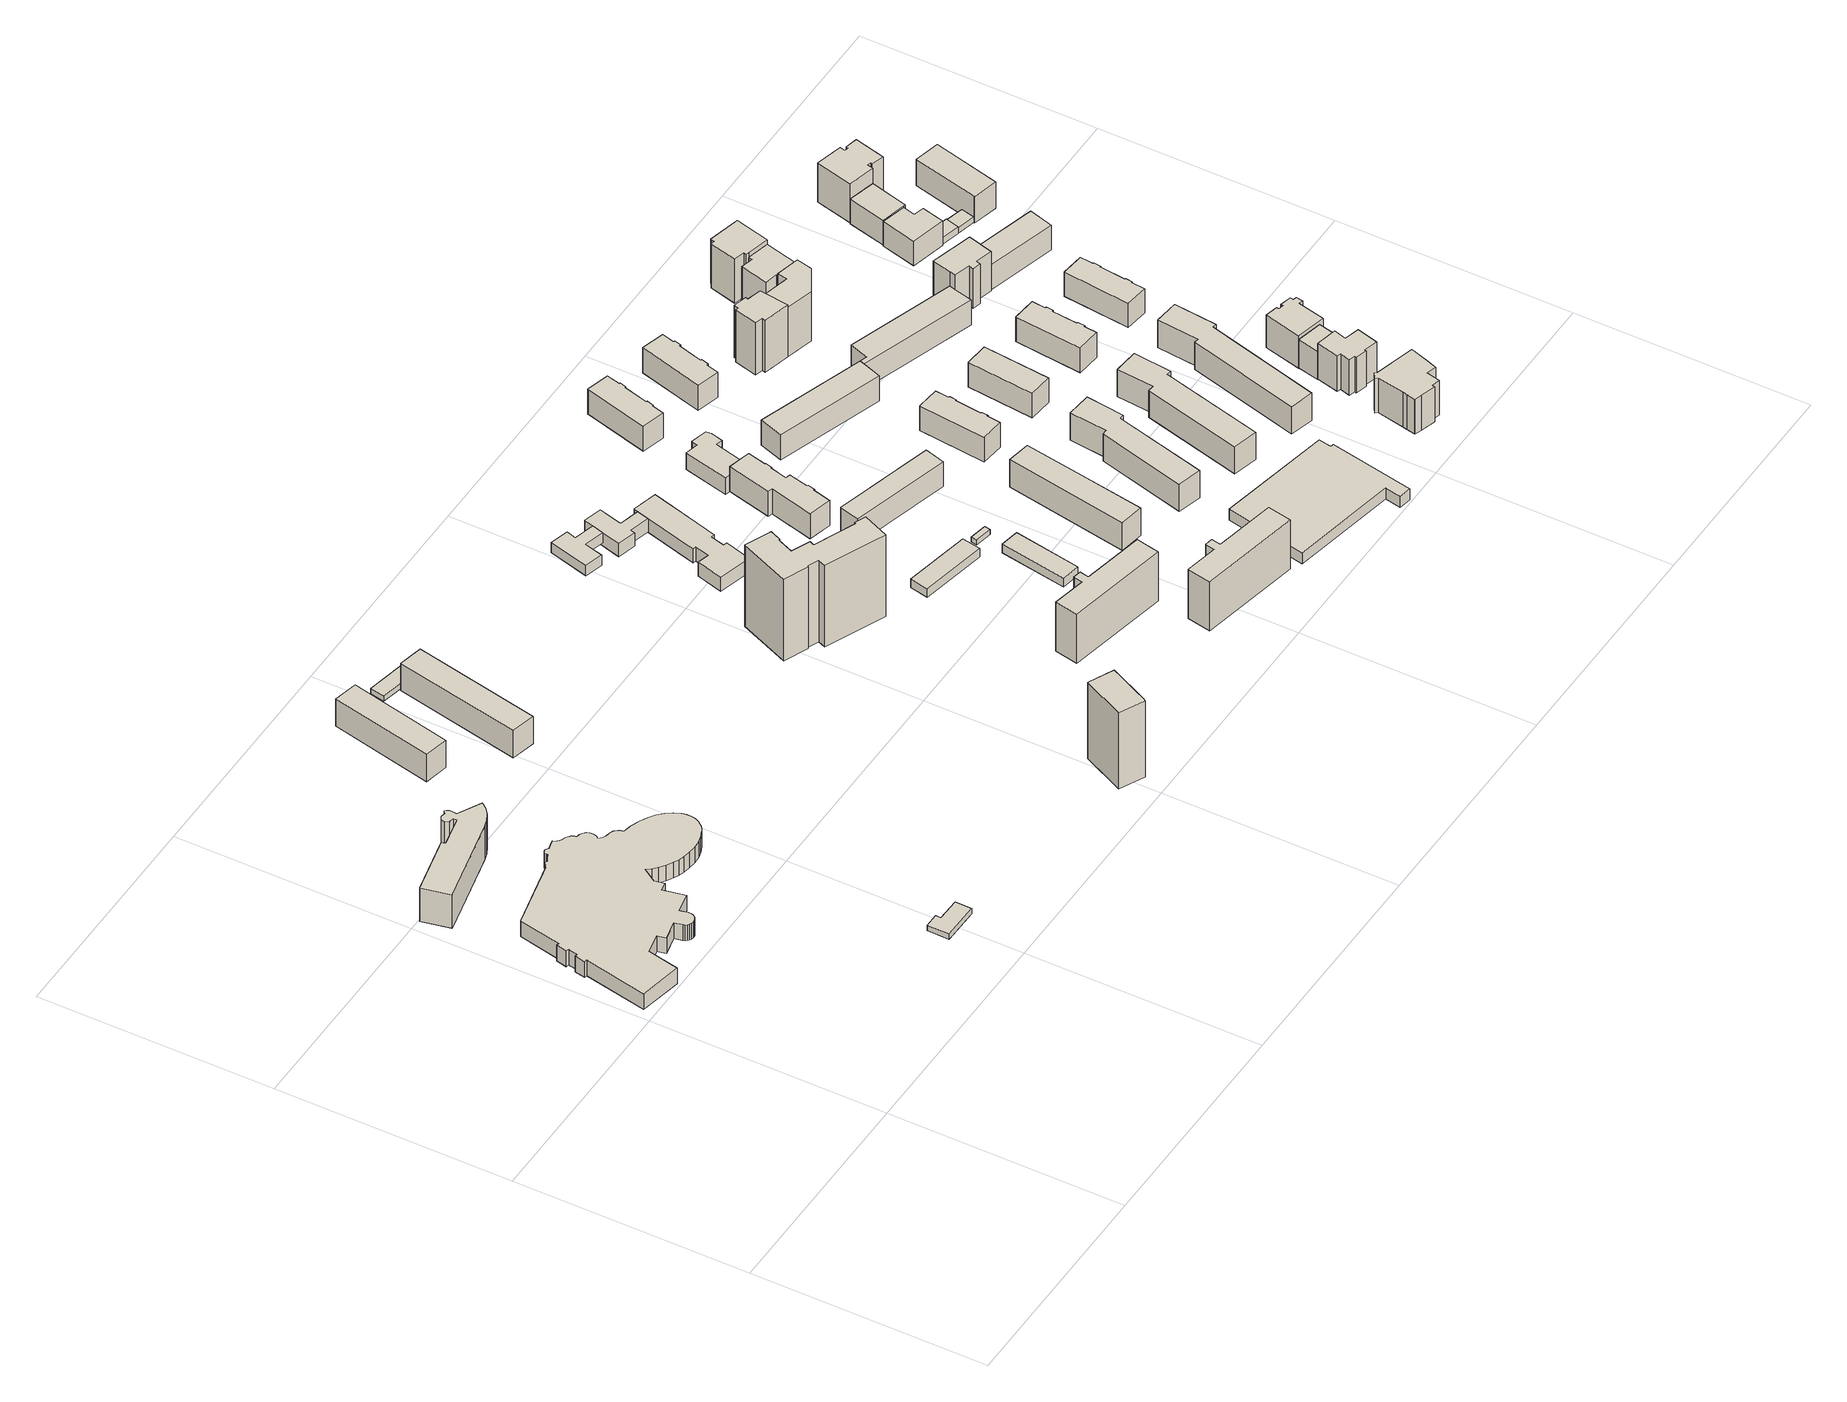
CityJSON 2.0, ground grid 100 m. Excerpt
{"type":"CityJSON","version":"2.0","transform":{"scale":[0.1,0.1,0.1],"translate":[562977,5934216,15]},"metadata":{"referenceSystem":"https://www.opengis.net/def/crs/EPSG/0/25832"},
"CityObjects":{
"building1":{"type":"Building","attributes":{"Gemeindeschluessel":"02200205","Geometrietyp2DReferenz":"3000","BezugspunktDach":"2000","function":"31001_1010","measuredHeight":18.71,"storeysAboveGround":4},"address":[{"country":"Germany","locality":"Hamburg","thoroughfareNumber":"7","thoroughfareName":"Govertsweg","postcode":"22767"}],"geometry":[{"type":"Solid","lod":"1","boundaries":[[[[0,1,2,3,4,5,6,7,8,9,10,11,12,13,14,15,16,17,18,19,20,21]],[[22,23,24,25,26,27,28,29,30,31,32,33,34,35,36,37,38,39,40,41,42,43]],[[20,22,43,21]],[[19,23,22,20]],[[18,24,23,19]],[[17,25,24,18]],[[16,26,25,17]],[[15,27,26,16]],[[14,28,27,15]],[[13,29,28,14]],[[12,30,29,13]],[[11,31,30,12]],[[10,32,31,11]],[[9,33,32,10]],[[8,34,33,9]],[[7,35,34,8]],[[6,36,35,7]],[[5,37,36,6]],[[4,38,37,5]],[[3,39,38,4]],[[2,40,39,3]],[[1,41,40,2]],[[0,42,41,1]],[[21,43,42,0]]]]}]},
"building2":{"type":"Building","attributes":{"Gemeindeschluessel":"02200205","Geometrietyp2DReferenz":"3000","BezugspunktDach":"2000","function":"31001_3220","measuredHeight":11.18,"storeysAboveGround":2},"address":[{"country":"Germany","locality":"Hamburg","thoroughfareNumber":"30","thoroughfareName":"Holstenstraße","postcode":"22767"}],"geometry":[{"type":"Solid","lod":"1","boundaries":[[[[44,45,46,47,48,49,50,51,52,53,54,55,56,57,58,59,60,61,62,63,64,65,66,67,68,69,70,71,72,73,74,75,76,77,78,79,80,81,82,83,84,85,86,87,88,89,90,91,92,93,94,95,96,97,98,99,100,101,102,103,104,105,106,107,108,109,110,111,112,113,114,115,116,117,118,119,120,121,122,123,124,125,126,127,128,129,130,131,132,133,134,135,136,137,138,139,140,141,142]],[[143,144,145,146,147,148,149,150,151,152,153,154,155,156,157,158,159,160,161,162,163,164,165,166,167,168,169,170,171,172,173,174,175,176,177,178,179,180,181,182,183,184,185,186,187,188,189,190,191,192,193,194,195,196,197,198,199,200,201,202,203,204,205,206,207,208,209,210,211,212,213,214,215,216,217,218,219,220,221,222,223,224,225,226,227,228,229,230,231,232,233,234,235,236,237,238,239,240,241]],[[141,143,241,142]],[[140,144,143,141]],[[139,145,144,140]],[[138,146,145,139]],[[137,147,146,138]],[[136,148,147,137]],[[135,149,148,136]],[[134,150,149,135]],[[133,151,150,134]],[[132,152,151,133]],[[131,153,152,132]],[[130,154,153,131]],[[129,155,154,130]],[[128,156,155,129]],[[127,157,156,128]],[[126,158,157,127]],[[125,159,158,126]],[[124,160,159,125]],[[123,161,160,124]],[[122,162,161,123]],[[121,163,162,122]],[[120,164,163,121]],[[119,165,164,120]],[[118,166,165,119]],[[117,167,166,118]],[[116,168,167,117]],[[115,169,168,116]],[[114,170,169,115]],[[113,171,170,114]],[[112,172,171,113]],[[111,173,172,112]],[[110,174,173,111]],[[109,175,174,110]],[[108,176,175,109]],[[107,177,176,108]],[[106,178,177,107]],[[105,179,178,106]],[[104,180,179,105]],[[103,181,180,104]],[[102,182,181,103]],[[101,183,182,102]],[[100,184,183,101]],[[99,185,184,100]],[[98,186,185,99]],[[97,187,186,98]],[[96,188,187,97]],[[95,189,188,96]],[[94,190,189,95]],[[93,191,190,94]],[[92,192,191,93]],[[91,193,192,92]],[[90,194,193,91]],[[89,195,194,90]],[[88,196,195,89]],[[87,197,196,88]],[[86,198,197,87]],[[85,199,198,86]],[[84,200,199,85]],[[83,201,200,84]],[[82,202,201,83]],[[81,203,202,82]],[[80,204,203,81]],[[79,205,204,80]],[[78,206,205,79]],[[77,207,206,78]],[[76,208,207,77]],[[75,209,208,76]],[[74,210,209,75]],[[73,211,210,74]],[[72,212,211,73]],[[71,213,212,72]],[[70,214,213,71]],[[69,215,214,70]],[[68,216,215,69]],[[67,217,216,68]],[[66,218,217,67]],[[65,219,218,66]],[[64,220,219,65]],[[63,221,220,64]],[[62,222,221,63]],[[61,223,222,62]],[[60,224,223,61]],[[59,225,224,60]],[[58,226,225,59]],[[57,227,226,58]],[[56,228,227,57]],[[55,229,228,56]],[[54,230,229,55]],[[53,231,230,54]],[[52,232,231,53]],[[51,233,232,52]],[[50,234,233,51]],[[49,235,234,50]],[[48,236,235,49]],[[47,237,236,48]],[[46,238,237,47]],[[45,239,238,46]],[[44,240,239,45]],[[142,241,240,44]]]]}]},
"building3":{"type":"Building","attributes":{"Gemeindeschluessel":"02200205","Geometrietyp2DReferenz":"3000","BezugspunktDach":"2000","function":"31001_3060","measuredHeight":2.61,"storeysAboveGround":1},"address":[{"country":"Germany","locality":"Hamburg","thoroughfareName":"Unzerstraße","postcode":"22767"}],"geometry":[{"type":"Solid","lod":"1","boundaries":[[[[242,243,244,245,246,247]],[[248,249,250,251,252,253]],[[246,248,253,247]],[[245,249,248,246]],[[244,250,249,245]],[[243,251,250,244]],[[242,252,251,243]],[[247,253,252,242]]]]}]},
"building4":{"type":"Building","attributes":{"Gemeindeschluessel":"02200205","Geometrietyp2DReferenz":"3000","BezugspunktDach":"2000","function":"31001_1010","measuredHeight":13.37,"storeysAboveGround":4},"address":[{"country":"Germany","locality":"Hamburg","thoroughfareNumber":"2","thoroughfareName":"Steinheimplatz","postcode":"22767"}],"geometry":[{"type":"Solid","lod":"1","boundaries":[[[[254,255,256,257]],[[258,259,260,261]],[[256,258,261,257]],[[255,259,258,256]],[[254,260,259,255]],[[257,261,260,254]]]]}]},
"building5":{"type":"Building","attributes":{"Gemeindeschluessel":"02200205","Geometrietyp2DReferenz":"3000","BezugspunktDach":"2000","function":"31001_1010","measuredHeight":13.32,"storeysAboveGround":4},"address":[{"country":"Germany","locality":"Hamburg","thoroughfareNumber":"3","thoroughfareName":"Gählerstraße","postcode":"22767"}],"geometry":[{"type":"Solid","lod":"1","boundaries":[[[[262,263,264,265,266]],[[267,268,269,270,271]],[[265,267,271,266]],[[264,268,267,265]],[[263,269,268,264]],[[262,270,269,263]],[[266,271,270,262]]]]}]},
"building6":{"type":"Building","attributes":{"Gemeindeschluessel":"02200205","Geometrietyp2DReferenz":"3000","BezugspunktDach":"2000","function":"31001_2460","measuredHeight":2.69,"storeysAboveGround":1},"address":[{"country":"Germany","locality":"Hamburg","thoroughfareName":"Gählerstraße","postcode":"22767"}],"geometry":[{"type":"Solid","lod":"1","boundaries":[[[[272,273,274,275]],[[276,277,278,279]],[[274,276,279,275]],[[273,277,276,274]],[[272,278,277,273]],[[275,279,278,272]]]]}]},
"building7":{"type":"Building","attributes":{"Gemeindeschluessel":"02200205","Geometrietyp2DReferenz":"3000","BezugspunktDach":"2000","function":"31001_1010","measuredHeight":37.47,"storeysAboveGround":13},"address":[{"country":"Germany","locality":"Hamburg","thoroughfareNumber":"26","thoroughfareName":"Holstenstraße","postcode":"22767"}],"geometry":[{"type":"Solid","lod":"1","boundaries":[[[[280,281,282,283,284]],[[285,286,287,288,289]],[[283,285,289,284]],[[282,286,285,283]],[[281,287,286,282]],[[280,288,287,281]],[[284,289,288,280]]]]}]},
"building8":{"type":"Building","attributes":{"Gemeindeschluessel":"02200205","Geometrietyp2DReferenz":"3000","BezugspunktDach":"2000","function":"31001_1010","measuredHeight":41.71,"storeysAboveGround":14},"address":[{"country":"Germany","locality":"Hamburg","thoroughfareNumber":"1","thoroughfareName":"Scheplerstraße","postcode":"22767"}],"geometry":[{"type":"Solid","lod":"1","boundaries":[[[[290,291,292,293,294,295,296,297,298,299,300,301,302,303,304,305,306]],[[307,308,309,310,311,312,313,314,315,316,317,318,319,320,321,322,323]],[[305,307,323,306]],[[304,308,307,305]],[[303,309,308,304]],[[302,310,309,303]],[[301,311,310,302]],[[300,312,311,301]],[[299,313,312,300]],[[298,314,313,299]],[[297,315,314,298]],[[296,316,315,297]],[[295,317,316,296]],[[294,318,317,295]],[[293,319,318,294]],[[292,320,319,293]],[[291,321,320,292]],[[290,322,321,291]],[[306,323,322,290]]]]}]},
"building9":{"type":"Building","attributes":{"Gemeindeschluessel":"02200205","Geometrietyp2DReferenz":"3000","BezugspunktDach":"2000","function":"31001_3060","measuredHeight":5.05,"storeysAboveGround":2},"address":[{"country":"Germany","locality":"Hamburg","thoroughfareName":"Scheplerstraße","postcode":"22767"}],"geometry":[{"type":"Solid","lod":"1","boundaries":[[[[324,325,326,327,328,329,330,331]],[[332,333,334,335,336,337,338,339]],[[330,332,339,331]],[[329,333,332,330]],[[328,334,333,329]],[[327,335,334,328]],[[326,336,335,327]],[[325,337,336,326]],[[324,338,337,325]],[[331,339,338,324]]]]}]},
"building10":{"type":"Building","attributes":{"Gemeindeschluessel":"02200205","Geometrietyp2DReferenz":"3000","BezugspunktDach":"2000","function":"31001_1010","measuredHeight":25.09,"storeysAboveGround":8},"address":[{"country":"Germany","locality":"Hamburg","thoroughfareNumber":"49","thoroughfareName":"Paul-Roosen-Straße","postcode":"22767"}],"geometry":[{"type":"Solid","lod":"1","boundaries":[[[[340,341,342,343,344,345,346,347]],[[348,349,350,351,352,353,354,355]],[[346,348,355,347]],[[345,349,348,346]],[[344,350,349,345]],[[343,351,350,344]],[[342,352,351,343]],[[341,353,352,342]],[[340,354,353,341]],[[347,355,354,340]]]]}]},
"building11":{"type":"Building","attributes":{"Gemeindeschluessel":"02200205","Geometrietyp2DReferenz":"3000","BezugspunktDach":"2000","function":"31001_3060","measuredHeight":6.95,"storeysAboveGround":2},"address":[{"country":"Germany","locality":"Hamburg","thoroughfareNumber":"5","thoroughfareName":"Scheplerstraße","postcode":"22767"}],"geometry":[{"type":"Solid","lod":"1","boundaries":[[[[356,357,358,359,360,361,362,363,364,365,366,367,368]],[[369,370,371,372,373,374,375,376,377,378,379,380,381]],[[367,369,381,368]],[[366,370,369,367]],[[365,371,370,366]],[[364,372,371,365]],[[363,373,372,364]],[[362,374,373,363]],[[361,375,374,362]],[[360,376,375,361]],[[359,377,376,360]],[[358,378,377,359]],[[357,379,378,358]],[[356,380,379,357]],[[368,381,380,356]]]]}]},
"building12":{"type":"Building","attributes":{"Gemeindeschluessel":"02200205","Geometrietyp2DReferenz":"3000","BezugspunktDach":"2000","function":"31001_3060","measuredHeight":6.43,"storeysAboveGround":2},"address":[{"country":"Germany","locality":"Hamburg","thoroughfareName":"Scheplerstraße","postcode":"22767"}],"geometry":[{"type":"Solid","lod":"1","boundaries":[[[[382,383,384,385,386,387,388,389]],[[390,391,392,393,394,395,396,397]],[[388,390,397,389]],[[387,391,390,388]],[[386,392,391,387]],[[385,393,392,386]],[[384,394,393,385]],[[383,395,394,384]],[[382,396,395,383]],[[389,397,396,382]]]]}]},
"building13":{"type":"Building","attributes":{"Gemeindeschluessel":"02200205","Geometrietyp2DReferenz":"3000","BezugspunktDach":"2000","function":"31001_3060","measuredHeight":4.66,"storeysAboveGround":1},"address":[{"country":"Germany","locality":"Hamburg","thoroughfareNumber":"9","thoroughfareName":"Gerritstraße","postcode":"22767"}],"geometry":[{"type":"Solid","lod":"1","boundaries":[[[[398,399,400,401]],[[402,403,404,405]],[[400,402,405,401]],[[399,403,402,400]],[[398,404,403,399]],[[401,405,404,398]]]]}]},
"building14":{"type":"Building","attributes":{"name":"Staatliche Fachschule für Sozialpädagogik Altona","Gemeindeschluessel":"02200205","Geometrietyp2DReferenz":"3000","BezugspunktDach":"2000","function":"31001_3020","measuredHeight":4.7,"storeysAboveGround":1},"address":[{"country":"Germany","locality":"Hamburg","thoroughfareName":"Gerritstraße","postcode":"22767"}],"geometry":[{"type":"Solid","lod":"1","boundaries":[[[[406,407,408,409]],[[410,411,412,413]],[[408,410,413,409]],[[407,411,410,408]],[[406,412,411,407]],[[409,413,412,406]]]]}]},
"building15":{"type":"Building","attributes":{"Gemeindeschluessel":"02200205","Geometrietyp2DReferenz":"3000","BezugspunktDach":"2000","function":"31001_1010","measuredHeight":25.59,"storeysAboveGround":8},"address":[{"country":"Germany","locality":"Hamburg","thoroughfareNumber":"47","thoroughfareName":"Paul-Roosen-Straße","postcode":"22767"}],"geometry":[{"type":"Solid","lod":"1","boundaries":[[[[414,415,416,417,418,419,420,421]],[[422,423,424,425,426,427,428,429]],[[420,422,429,421]],[[419,423,422,420]],[[418,424,423,419]],[[417,425,424,418]],[[416,426,425,417]],[[415,427,426,416]],[[414,428,427,415]],[[421,429,428,414]]]]}]},
"building16":{"type":"Building","attributes":{"Gemeindeschluessel":"02200205","Geometrietyp2DReferenz":"3000","BezugspunktDach":"2000","function":"31001_1010","measuredHeight":12.23,"storeysAboveGround":4},"address":[{"country":"Germany","locality":"Hamburg","thoroughfareNumber":"4","thoroughfareName":"Scheplerstraße","postcode":"22767"}],"geometry":[{"type":"Solid","lod":"1","boundaries":[[[[430,431,432,433,434,435,436,437,438,439,440,441,442,443,444,445,446]],[[447,448,449,450,451,452,453,454,455,456,457,458,459,460,461,462,463]],[[445,447,463,446]],[[444,448,447,445]],[[443,449,448,444]],[[442,450,449,443]],[[441,451,450,442]],[[440,452,451,441]],[[439,453,452,440]],[[438,454,453,439]],[[437,455,454,438]],[[436,456,455,437]],[[435,457,456,436]],[[434,458,457,435]],[[433,459,458,434]],[[432,460,459,433]],[[431,461,460,432]],[[430,462,461,431]],[[446,463,462,430]]]]}]},
"building17":{"type":"Building","attributes":{"Gemeindeschluessel":"02200205","Geometrietyp2DReferenz":"3000","BezugspunktDach":"2000","function":"31001_2600","measuredHeight":2.54,"storeysAboveGround":1},"address":[{"country":"Germany","locality":"Hamburg","thoroughfareName":"Gerritstraße","postcode":"22767"}],"geometry":[{"type":"Solid","lod":"1","boundaries":[[[[464,465,466,467]],[[468,469,470,471]],[[466,468,471,467]],[[465,469,468,466]],[[464,470,469,465]],[[467,471,470,464]]]]}]},
"building18":{"type":"Building","attributes":{"Gemeindeschluessel":"02200205","Geometrietyp2DReferenz":"3000","BezugspunktDach":"2000","function":"31001_1010","measuredHeight":12.15,"storeysAboveGround":4},"address":[{"country":"Germany","locality":"Hamburg","thoroughfareNumber":"18","thoroughfareName":"Gerritstraße","postcode":"22767"}],"geometry":[{"type":"Solid","lod":"1","boundaries":[[[[472,473,474,475]],[[476,477,478,479]],[[474,476,479,475]],[[473,477,476,474]],[[472,478,477,473]],[[475,479,478,472]]]]}]},
"building19":{"type":"Building","attributes":{"Gemeindeschluessel":"02200205","Geometrietyp2DReferenz":"3000","BezugspunktDach":"2000","function":"31001_1010","measuredHeight":12.5,"storeysAboveGround":4},"address":[{"country":"Germany","locality":"Hamburg","thoroughfareNumber":"71","thoroughfareName":"Gilbertstraße","postcode":"22767"}],"geometry":[{"type":"Solid","lod":"1","boundaries":[[[[480,481,482,483,484,485,486,487,488]],[[489,490,491,492,493,494,495,496,497]],[[487,489,497,488]],[[486,490,489,487]],[[485,491,490,486]],[[484,492,491,485]],[[483,493,492,484]],[[482,494,493,483]],[[481,495,494,482]],[[480,496,495,481]],[[488,497,496,480]]]]}]},
"building20":{"type":"Building","attributes":{"Gemeindeschluessel":"02200205","Geometrietyp2DReferenz":"3000","BezugspunktDach":"2000","function":"31001_1010","measuredHeight":13.91,"storeysAboveGround":4},"address":[{"country":"Germany","locality":"Hamburg","thoroughfareNumber":"6","thoroughfareName":"Lammstraße","postcode":"22767"}],"geometry":[{"type":"Solid","lod":"1","boundaries":[[[[498,499,500,501]],[[502,503,504,505]],[[500,502,505,501]],[[499,503,502,500]],[[498,504,503,499]],[[501,505,504,498]]]]}]},
"building21":{"type":"Building","attributes":{"Gemeindeschluessel":"02200205","Geometrietyp2DReferenz":"3000","BezugspunktDach":"2000","function":"31001_1010","measuredHeight":12.26,"storeysAboveGround":5},"address":[{"country":"Germany","locality":"Hamburg","thoroughfareNumber":"5","thoroughfareName":"Saßstraße","postcode":"22767"}],"geometry":[{"type":"Solid","lod":"1","boundaries":[[[[506,507,508,509,510,511,512,513,514,515,516,517]],[[518,519,520,521,522,523,524,525,526,527,528,529]],[[516,518,529,517]],[[515,519,518,516]],[[514,520,519,515]],[[513,521,520,514]],[[512,522,521,513]],[[511,523,522,512]],[[510,524,523,511]],[[509,525,524,510]],[[508,526,525,509]],[[507,527,526,508]],[[506,528,527,507]],[[517,529,528,506]]]]}]},
"building22":{"type":"Building","attributes":{"Gemeindeschluessel":"02200205","Geometrietyp2DReferenz":"3000","BezugspunktDach":"2000","function":"31001_2050","measuredHeight":7.17,"storeysAboveGround":2},"address":[{"country":"Germany","locality":"Hamburg","thoroughfareNumber":"5","thoroughfareName":"Kleine Freiheit","postcode":"22767"}],"geometry":[{"type":"Solid","lod":"1","boundaries":[[[[530,531,532,533,534,535,536,537,538]],[[539,540,541,542,543,544,545,546,547]],[[537,539,547,538]],[[536,540,539,537]],[[535,541,540,536]],[[534,542,541,535]],[[533,543,542,534]],[[532,544,543,533]],[[531,545,544,532]],[[530,546,545,531]],[[538,547,546,530]]]]}]},
"building23":{"type":"Building","attributes":{"Gemeindeschluessel":"02200205","Geometrietyp2DReferenz":"3000","BezugspunktDach":"2000","function":"31001_1010","measuredHeight":12.32,"storeysAboveGround":4},"address":[{"country":"Germany","locality":"Hamburg","thoroughfareNumber":"65","thoroughfareName":"Gilbertstraße","postcode":"22767"}],"geometry":[{"type":"Solid","lod":"1","boundaries":[[[[548,549,550,551,552]],[[553,554,555,556,557]],[[551,553,557,552]],[[550,554,553,551]],[[549,555,554,550]],[[548,556,555,549]],[[552,557,556,548]]]]}]},
"building24":{"type":"Building","attributes":{"Gemeindeschluessel":"02200205","Geometrietyp2DReferenz":"3000","BezugspunktDach":"2000","function":"31001_1010","measuredHeight":13.79,"storeysAboveGround":4},"address":[{"country":"Germany","locality":"Hamburg","thoroughfareNumber":"38b","thoroughfareName":"Paul-Roosen-Straße","postcode":"22767"}],"geometry":[{"type":"Solid","lod":"1","boundaries":[[[[558,559,560,561,562,563,564,565]],[[566,567,568,569,570,571,572,573]],[[564,566,573,565]],[[563,567,566,564]],[[562,568,567,563]],[[561,569,568,562]],[[560,570,569,561]],[[559,571,570,560]],[[558,572,571,559]],[[565,573,572,558]]]]}]},
"building25":{"type":"Building","attributes":{"Gemeindeschluessel":"02200205","Geometrietyp2DReferenz":"3000","BezugspunktDach":"2000","function":"31001_1010","measuredHeight":12.43,"storeysAboveGround":4},"address":[{"country":"Germany","locality":"Hamburg","thoroughfareNumber":"12","thoroughfareName":"Gerritstraße","postcode":"22767"}],"geometry":[{"type":"Solid","lod":"1","boundaries":[[[[574,575,576,577,578,579,580,581,582,583,584,585]],[[586,587,588,589,590,591,592,593,594,595,596,597]],[[584,586,597,585]],[[583,587,586,584]],[[582,588,587,583]],[[581,589,588,582]],[[580,590,589,581]],[[579,591,590,580]],[[578,592,591,579]],[[577,593,592,578]],[[576,594,593,577]],[[575,595,594,576]],[[574,596,595,575]],[[585,597,596,574]]]]}]},
"building26":{"type":"Building","attributes":{"Gemeindeschluessel":"02200205","Geometrietyp2DReferenz":"3000","BezugspunktDach":"2000","function":"31001_1010","measuredHeight":12.41,"storeysAboveGround":4},"address":[{"country":"Germany","locality":"Hamburg","thoroughfareNumber":"1","thoroughfareName":"Carlebachstraße","postcode":"22767"}],"geometry":[{"type":"Solid","lod":"1","boundaries":[[[[598,599,600,601,602,603,604,605,606,607,608,609]],[[610,611,612,613,614,615,616,617,618,619,620,621]],[[608,610,621,609]],[[607,611,610,608]],[[606,612,611,607]],[[605,613,612,606]],[[604,614,613,605]],[[603,615,614,604]],[[602,616,615,603]],[[601,617,616,602]],[[600,618,617,601]],[[599,619,618,600]],[[598,620,619,599]],[[609,621,620,598]]]]}]},
"building27":{"type":"Building","attributes":{"Gemeindeschluessel":"02200205","Geometrietyp2DReferenz":"3000","BezugspunktDach":"2000","function":"31001_1010","measuredHeight":13.74,"storeysAboveGround":4},"address":[{"country":"Germany","locality":"Hamburg","thoroughfareNumber":"36c","thoroughfareName":"Paul-Roosen-Straße","postcode":"22767"}],"geometry":[{"type":"Solid","lod":"1","boundaries":[[[[622,623,624,625,626,627,628,629]],[[630,631,632,633,634,635,636,637]],[[628,630,637,629]],[[627,631,630,628]],[[626,632,631,627]],[[625,633,632,626]],[[624,634,633,625]],[[623,635,634,624]],[[622,636,635,623]],[[629,637,636,622]]]]}]},
"building28":{"type":"Building","attributes":{"Gemeindeschluessel":"02200205","Geometrietyp2DReferenz":"3000","BezugspunktDach":"2000","function":"31001_1010","measuredHeight":12.05,"storeysAboveGround":4},"address":[{"country":"Germany","locality":"Hamburg","thoroughfareNumber":"6","thoroughfareName":"Gerritstraße","postcode":"22767"}],"geometry":[{"type":"Solid","lod":"1","boundaries":[[[[638,639,640,641]],[[642,643,644,645]],[[640,642,645,641]],[[639,643,642,640]],[[638,644,643,639]],[[641,645,644,638]]]]}]},
"building29":{"type":"Building","attributes":{"Gemeindeschluessel":"02200205","Geometrietyp2DReferenz":"3000","BezugspunktDach":"2000","function":"31001_1010","measuredHeight":25.6,"storeysAboveGround":8},"address":[{"country":"Germany","locality":"Hamburg","thoroughfareNumber":"2","thoroughfareName":"Carlebachstraße","postcode":"22767"}],"geometry":[{"type":"Solid","lod":"1","boundaries":[[[[646,647,648,649,650,651,652,653,654,655,656]],[[657,658,659,660,661,662,663,664,665,666,667]],[[655,657,667,656]],[[654,658,657,655]],[[653,659,658,654]],[[652,660,659,653]],[[651,661,660,652]],[[650,662,661,651]],[[649,663,662,650]],[[648,664,663,649]],[[647,665,664,648]],[[646,666,665,647]],[[656,667,666,646]]]]}]},
"building30":{"type":"Building","attributes":{"Gemeindeschluessel":"02200205","Geometrietyp2DReferenz":"3000","BezugspunktDach":"2000","function":"31001_1010","measuredHeight":12.25,"storeysAboveGround":4},"address":[{"country":"Germany","locality":"Hamburg","thoroughfareNumber":"63","thoroughfareName":"Gilbertstraße","postcode":"22767"}],"geometry":[{"type":"Solid","lod":"1","boundaries":[[[[668,669,670,671,672,550,549]],[[554,673,674,675,676,677,555]],[[550,554,555,549]],[[672,673,554,550]],[[671,674,673,672]],[[670,675,674,671]],[[669,676,675,670]],[[668,677,676,669]],[[549,555,677,668]]]]}]},
"building31":{"type":"Building","attributes":{"Gemeindeschluessel":"02200205","Geometrietyp2DReferenz":"3000","BezugspunktDach":"2000","function":"31001_1010","measuredHeight":25.84,"storeysAboveGround":6},"address":[{"country":"Germany","locality":"Hamburg","thoroughfareNumber":"62","thoroughfareName":"Gilbertstraße","postcode":"22767"}],"geometry":[{"type":"Solid","lod":"1","boundaries":[[[[678,653,652,679,680,681,682,683]],[[684,685,686,687,688,689,690,691]],[[682,684,691,683]],[[681,685,684,682]],[[680,686,685,681]],[[679,687,686,680]],[[652,688,687,679]],[[653,689,688,652]],[[678,690,689,653]],[[683,691,690,678]]]]}]},
"building32":{"type":"Building","attributes":{"Gemeindeschluessel":"02200205","Geometrietyp2DReferenz":"3000","BezugspunktDach":"2000","function":"31001_1120","measuredHeight":13.97,"storeysAboveGround":4},"address":[{"country":"Germany","locality":"Hamburg","thoroughfareNumber":"13","thoroughfareName":"Bernstorffstraße","postcode":"22767"}],"geometry":[{"type":"Solid","lod":"1","boundaries":[[[[692,693,694,695,696,697,698,699]],[[700,701,702,703,704,705,706,707]],[[698,700,707,699]],[[697,701,700,698]],[[696,702,701,697]],[[695,703,702,696]],[[694,704,703,695]],[[693,705,704,694]],[[692,706,705,693]],[[699,707,706,692]]]]}]},
"building33":{"type":"Building","attributes":{"Gemeindeschluessel":"02200205","Geometrietyp2DReferenz":"3000","BezugspunktDach":"2000","function":"31001_1010","measuredHeight":22.47,"storeysAboveGround":5},"address":[{"country":"Germany","locality":"Hamburg","thoroughfareNumber":"1","thoroughfareName":"Winklers Platz","postcode":"22767"}],"geometry":[{"type":"Solid","lod":"1","boundaries":[[[[708,709,710,711,712,713,714,715]],[[716,717,718,719,720,721,722,723]],[[714,716,723,715]],[[713,717,716,714]],[[712,718,717,713]],[[711,719,718,712]],[[710,720,719,711]],[[709,721,720,710]],[[708,722,721,709]],[[715,723,722,708]]]]}]},
"building34":{"type":"Building","attributes":{"Gemeindeschluessel":"02200205","Geometrietyp2DReferenz":"3000","BezugspunktDach":"2000","function":"31001_1010","measuredHeight":12.2,"storeysAboveGround":4},"address":[{"country":"Germany","locality":"Hamburg","thoroughfareNumber":"4","thoroughfareName":"Gerritstraße","postcode":"22767"}],"geometry":[{"type":"Solid","lod":"1","boundaries":[[[[724,725,726,727,728,729,730,731,732,733,734,735]],[[736,737,738,739,740,741,742,743,744,745,746,747]],[[734,736,747,735]],[[733,737,736,734]],[[732,738,737,733]],[[731,739,738,732]],[[730,740,739,731]],[[729,741,740,730]],[[728,742,741,729]],[[727,743,742,728]],[[726,744,743,727]],[[725,745,744,726]],[[724,746,745,725]],[[735,747,746,724]]]]}]},
"building35":{"type":"Building","attributes":{"Gemeindeschluessel":"02100110","Geometrietyp2DReferenz":"3000","BezugspunktDach":"2000","function":"31001_1010","measuredHeight":18.68,"storeysAboveGround":4},"address":[{"country":"Germany","locality":"Hamburg","thoroughfareNumber":"80","thoroughfareName":"Kleine Freiheit","postcode":"22767"}],"geometry":[{"type":"Solid","lod":"1","boundaries":[[[[748,749,750,751,752,753,754,755,756,757,758,759,760,761,762,763,764,765]],[[766,767,768,769,770,771,772,773,774,775,776,777,778,779,780,781,782,783]],[[764,766,783,765]],[[763,767,766,764]],[[762,768,767,763]],[[761,769,768,762]],[[760,770,769,761]],[[759,771,770,760]],[[758,772,771,759]],[[757,773,772,758]],[[756,774,773,757]],[[755,775,774,756]],[[754,776,775,755]],[[753,777,776,754]],[[752,778,777,753]],[[751,779,778,752]],[[750,780,779,751]],[[749,781,780,750]],[[748,782,781,749]],[[765,783,782,748]]]]}]},
"building36":{"type":"Building","attributes":{"Gemeindeschluessel":"02200205","Geometrietyp2DReferenz":"3000","BezugspunktDach":"2000","function":"31001_1010","measuredHeight":21.68,"storeysAboveGround":6},"address":[{"country":"Germany","locality":"Hamburg","thoroughfareNumber":"3","thoroughfareName":"Winklers Platz","postcode":"22767"}],"geometry":[{"type":"Solid","lod":"1","boundaries":[[[[784,785,786,787,788,789,790,791,792]],[[793,794,795,796,797,798,799,800,801]],[[791,793,801,792]],[[790,794,793,791]],[[789,795,794,790]],[[788,796,795,789]],[[787,797,796,788]],[[786,798,797,787]],[[785,799,798,786]],[[784,800,799,785]],[[792,801,800,784]]]]}]},
"building37":{"type":"Building","attributes":{"Gemeindeschluessel":"02100110","Geometrietyp2DReferenz":"3000","BezugspunktDach":"2000","function":"31001_1120","measuredHeight":21.3,"storeysAboveGround":5},"address":[{"country":"Germany","locality":"Hamburg","thoroughfareNumber":"34","thoroughfareName":"Paul-Roosen-Straße","postcode":"22767"}],"geometry":[{"type":"Solid","lod":"1","boundaries":[[[[802,803,804,805,806,807,808,809,810,811,812,813]],[[814,815,816,817,818,819,820,821,822,823,824,825]],[[812,814,825,813]],[[811,815,814,812]],[[810,816,815,811]],[[809,817,816,810]],[[808,818,817,809]],[[807,819,818,808]],[[806,820,819,807]],[[805,821,820,806]],[[804,822,821,805]],[[803,823,822,804]],[[802,824,823,803]],[[813,825,824,802]]]]}]},
"building38":{"type":"Building","attributes":{"Gemeindeschluessel":"02100110","Geometrietyp2DReferenz":"3000","BezugspunktDach":"2000","function":"31001_1010","measuredHeight":14.86,"storeysAboveGround":4},"address":[{"country":"Germany","locality":"Hamburg","thoroughfareNumber":"4","thoroughfareName":"Bernstorffstraße","postcode":"22767"}],"geometry":[{"type":"Solid","lod":"1","boundaries":[[[[826,827,828,829,830]],[[831,832,833,834,835]],[[829,831,835,830]],[[828,832,831,829]],[[827,833,832,828]],[[826,834,833,827]],[[830,835,834,826]]]]}]},
"building39":{"type":"Building","attributes":{"Gemeindeschluessel":"02200205","Geometrietyp2DReferenz":"3000","BezugspunktDach":"2000","function":"31001_1010","measuredHeight":19.89,"storeysAboveGround":4},"address":[{"country":"Germany","locality":"Hamburg","thoroughfareNumber":"57","thoroughfareName":"Gilbertstraße","postcode":"22767"}],"geometry":[{"type":"Solid","lod":"1","boundaries":[[[[836,837,838,839,840,841,842,843,844,845]],[[846,847,848,849,850,851,852,853,854,855]],[[844,846,855,845]],[[843,847,846,844]],[[842,848,847,843]],[[841,849,848,842]],[[840,850,849,841]],[[839,851,850,840]],[[838,852,851,839]],[[837,853,852,838]],[[836,854,853,837]],[[845,855,854,836]]]]}]},
"building40":{"type":"Building","attributes":{"Gemeindeschluessel":"02100110","Geometrietyp2DReferenz":"3000","BezugspunktDach":"2000","function":"31001_1010","measuredHeight":2.09,"storeysAboveGround":1},"address":[{"country":"Germany","locality":"Hamburg","thoroughfareName":"Bernstorffstraße","postcode":"22767"}],"geometry":[{"type":"Solid","lod":"1","boundaries":[[[[856,857,858,859,860]],[[861,862,863,864,865]],[[859,861,865,860]],[[858,862,861,859]],[[857,863,862,858]],[[856,864,863,857]],[[860,865,864,856]]]]}]},
"building41":{"type":"Building","attributes":{"Gemeindeschluessel":"02100110","Geometrietyp2DReferenz":"3000","BezugspunktDach":"2000","function":"31001_1010","measuredHeight":16.05,"storeysAboveGround":4},"address":[{"country":"Germany","locality":"Hamburg","thoroughfareNumber":"8","thoroughfareName":"Bernstorffstraße","postcode":"22767"}],"geometry":[{"type":"Solid","lod":"1","boundaries":[[[[866,867,868,869,870,871,872,873,874,875,876,877]],[[878,879,880,881,882,883,884,885,886,887,888,889]],[[876,878,889,877]],[[875,879,878,876]],[[874,880,879,875]],[[873,881,880,874]],[[872,882,881,873]],[[871,883,882,872]],[[870,884,883,871]],[[869,885,884,870]],[[868,886,885,869]],[[867,887,886,868]],[[866,888,887,867]],[[877,889,888,866]]]]}]},
"building42":{"type":"Building","attributes":{"Gemeindeschluessel":"02200205","Geometrietyp2DReferenz":"3000","BezugspunktDach":"2000","function":"31001_1010","measuredHeight":12.16,"storeysAboveGround":4},"address":[{"country":"Germany","locality":"Hamburg","thoroughfareNumber":"19","thoroughfareName":"Bernstorffstraße","postcode":"22767"}],"geometry":[{"type":"Solid","lod":"1","boundaries":[[[[890,891,892,893,894,895,896,897,898,899,900,901]],[[902,903,904,905,906,907,908,909,910,911,912,913]],[[900,902,913,901]],[[899,903,902,900]],[[898,904,903,899]],[[897,905,904,898]],[[896,906,905,897]],[[895,907,906,896]],[[894,908,907,895]],[[893,909,908,894]],[[892,910,909,893]],[[891,911,910,892]],[[890,912,911,891]],[[901,913,912,890]]]]}]},
"building43":{"type":"Building","attributes":{"Gemeindeschluessel":"02200205","Geometrietyp2DReferenz":"3000","BezugspunktDach":"2000","function":"31001_1010","measuredHeight":12.28,"storeysAboveGround":4},"address":[{"country":"Germany","locality":"Hamburg","thoroughfareNumber":"53","thoroughfareName":"Gilbertstraße","postcode":"22767"}],"geometry":[{"type":"Solid","lod":"1","boundaries":[[[[914,915,916,917]],[[918,919,920,921]],[[916,918,921,917]],[[915,919,918,916]],[[914,920,919,915]],[[917,921,920,914]]]]}]},
"building44":{"type":"Building","attributes":{"Gemeindeschluessel":"02200205","Geometrietyp2DReferenz":"3000","BezugspunktDach":"2000","function":"31001_1010","measuredHeight":12.06,"storeysAboveGround":4},"address":[{"country":"Germany","locality":"Hamburg","thoroughfareNumber":"60","thoroughfareName":"Gilbertstraße","postcode":"22767"}],"geometry":[{"type":"Solid","lod":"1","boundaries":[[[[922,923,924,925,926,927,928]],[[929,930,931,932,933,934,935]],[[927,929,935,928]],[[926,930,929,927]],[[925,931,930,926]],[[924,932,931,925]],[[923,933,932,924]],[[922,934,933,923]],[[928,935,934,922]]]]}]},
"building45":{"type":"Building","attributes":{"Gemeindeschluessel":"02200205","Geometrietyp2DReferenz":"3000","BezugspunktDach":"2000","function":"31001_1010","measuredHeight":12.25,"storeysAboveGround":4},"address":[{"country":"Germany","locality":"Hamburg","thoroughfareNumber":"2","thoroughfareName":"Winklers Platz","postcode":"22767"}],"geometry":[{"type":"Solid","lod":"1","boundaries":[[[[936,937,938,939,940]],[[941,942,943,944,945]],[[939,941,945,940]],[[938,942,941,939]],[[937,943,942,938]],[[936,944,943,937]],[[940,945,944,936]]]]}]},
"building46":{"type":"Building","attributes":{"Gemeindeschluessel":"02200205","Geometrietyp2DReferenz":"3000","BezugspunktDach":"2000","function":"31001_2050","measuredHeight":3.32,"storeysAboveGround":1},"address":[{"country":"Germany","locality":"Hamburg","thoroughfareNumber":"58","thoroughfareName":"Gilbertstraße","postcode":"22767"}],"geometry":[{"type":"Solid","lod":"1","boundaries":[[[[946,947,948,928]],[[949,950,951,952]],[[948,949,952,928]],[[947,950,949,948]],[[946,951,950,947]],[[928,952,951,946]]]]}]},
"building47":{"type":"Building","attributes":{"Gemeindeschluessel":"02200205","Geometrietyp2DReferenz":"3000","BezugspunktDach":"2000","function":"31001_2460","measuredHeight":2.61,"storeysAboveGround":1},"address":[{"country":"Germany","locality":"Hamburg","thoroughfareName":"Bernstorffstraße","postcode":"22767"}],"geometry":[{"type":"Solid","lod":"1","boundaries":[[[[953,954,955,956]],[[957,958,959,960]],[[955,957,960,956]],[[954,958,957,955]],[[953,959,958,954]],[[956,960,959,953]]]]}]},
"building48":{"type":"Building","attributes":{"Gemeindeschluessel":"02200205","Geometrietyp2DReferenz":"3000","BezugspunktDach":"2000","function":"31001_1010","measuredHeight":20.25,"storeysAboveGround":5},"address":[{"country":"Germany","locality":"Hamburg","thoroughfareNumber":"4","thoroughfareName":"Winklers Platz","postcode":"22767"}],"geometry":[{"type":"Solid","lod":"1","boundaries":[[[[961,962,963,964,965,966,967,968,969,970,971,972]],[[973,974,975,976,977,978,979,980,981,982,983,984]],[[971,973,984,972]],[[970,974,973,971]],[[969,975,974,970]],[[968,976,975,969]],[[967,977,976,968]],[[966,978,977,967]],[[965,979,978,966]],[[964,980,979,965]],[[963,981,980,964]],[[962,982,981,963]],[[961,983,982,962]],[[972,984,983,961]]]]}]},
"building49":{"type":"Building","attributes":{"Gemeindeschluessel":"02200205","Geometrietyp2DReferenz":"3000","BezugspunktDach":"2000","function":"31001_1010","measuredHeight":14.97,"storeysAboveGround":3},"address":[{"country":"Germany","locality":"Hamburg","thoroughfareNumber":"37","thoroughfareName":"Bernstorffstraße","postcode":"22767"}],"geometry":[{"type":"Solid","lod":"1","boundaries":[[[[955,985,986,987,988,989]],[[990,991,992,993,994,995]],[[988,990,995,989]],[[987,991,990,988]],[[986,992,991,987]],[[985,993,992,986]],[[955,994,993,985]],[[989,995,994,955]]]]}]}
},
"vertices":[
[414,1931,48],[35,1848,48],[8,1970,48],[260,2025,48],[263,2008,48],[395,2036,48],[391,2050,48],[374,2054,48],[364,2069,48],[368,2087,48],[381,2095,48],[402,2091,48],[414,2101,48],[420,2094,48],[424,2085,48],[426,2075,48],[425,2065,48],[422,2054,48],[520,2001,48],[500,1976,48],[475,1955,48],[446,1940,48],[475,1955,213],[500,1976,213],[520,2001,213],[422,2054,213],[425,2065,213],[426,2075,213],[424,2085,213],[420,2094,213],[414,2101,213],[402,2091,213],[381,2095,213],[368,2087,213],[364,2069,213],[374,2054,213],[391,2050,213],[395,2036,213],[263,2008,213],[260,2025,213],[8,1970,213],[35,1848,213],[414,1931,213],[446,1940,213],
[912,1320,46],[904,1308,46],[895,1298,46],[884,1289,46],[872,1282,46],[845,1270,46],[816,1263,46],[783,1261,46],[751,1264,46],[720,1270,46],[696,1278,46],[674,1288,46],[647,1303,46],[623,1321,46],[605,1338,46],[589,1357,46],[552,1300,46],[561,1257,46],[524,1249,46],[544,1157,46],[459,1138,46],[467,1105,46],[467,1094,46],[465,1085,46],[460,1076,46],[453,1069,46],[445,1065,46],[437,1063,46],[429,1063,46],[420,1065,46],[413,1069,46],[407,1075,46],[402,1082,46],[399,1090,46],[392,1123,46],[308,1105,46],[300,1141,46],[212,1122,46],[185,990,46],[4,1026,46],[59,1296,46],[47,1298,46],[56,1344,46],[68,1342,46],[76,1383,46],[64,1385,46],[74,1432,46],[85,1429,46],[123,1612,46],[329,1657,46],[418,1676,46],[444,1694,46],[449,1687,46],[470,1699,46],[483,1705,46],[482,1711,46],[483,1718,46],[487,1723,46],[493,1726,46],[498,1727,46],[504,1725,46],[508,1722,46],[511,1717,46],[530,1722,46],[554,1728,46],[557,1719,46],[564,1711,46],[571,1705,46],[581,1699,46],[592,1697,46],[603,1690,46],[611,1682,46],[617,1672,46],[620,1661,46],[634,1659,46],[646,1653,46],[656,1643,46],[661,1631,46],[662,1620,46],[661,1610,46],[657,1600,46],[650,1592,46],[665,1577,46],[680,1570,46],[696,1568,46],[712,1562,46],[723,1550,46],[728,1539,46],[730,1528,46],[768,1520,46],[805,1507,46],[837,1490,46],[867,1470,46],[889,1447,46],[907,1421,46],[919,1394,46],[923,1375,46],[923,1356,46],[920,1337,46],[923,1356,123],[923,1375,123],[919,1394,123],[907,1421,123],[889,1447,123],[867,1470,123],[837,1490,123],[805,1507,123],[768,1520,123],[730,1528,123],[728,1539,123],[723,1550,123],[712,1562,123],[696,1568,123],[680,1570,123],[665,1577,123],[650,1592,123],[657,1600,123],[661,1610,123],[662,1620,123],[661,1631,123],[656,1643,123],[646,1653,123],[634,1659,123],[620,1661,123],[617,1672,123],[611,1682,123],[603,1690,123],[592,1697,123],[581,1699,123],[571,1705,123],[564,1711,123],[557,1719,123],[554,1728,123],[530,1722,123],[511,1717,123],[508,1722,123],[504,1725,123],[498,1727,123],[493,1726,123],[487,1723,123],[483,1718,123],[482,1711,123],[483,1705,123],[470,1699,123],[449,1687,123],[444,1694,123],[418,1676,123],[329,1657,123],[123,1612,123],[85,1429,123],[74,1432,123],[64,1385,123],[76,1383,123],[68,1342,123],[56,1344,123],[47,1298,123],[59,1296,123],[4,1026,123],[185,990,123],[212,1122,123],[300,1141,123],[308,1105,123],[392,1123,123],[399,1090,123],[402,1082,123],[407,1075,123],[413,1069,123],[420,1065,123],[429,1063,123],[437,1063,123],[445,1065,123],[453,1069,123],[460,1076,123],[465,1085,123],[467,1094,123],[467,1105,123],[459,1138,123],[544,1157,123],[524,1249,123],[561,1257,123],[552,1300,123],[589,1357,123],[605,1338,123],[623,1321,123],[647,1303,123],[674,1288,123],[696,1278,123],[720,1270,123],[751,1264,123],[783,1261,123],[816,1263,123],[845,1270,123],[872,1282,123],[884,1289,123],[895,1298,123],[904,1308,123],[912,1320,123],[920,1337,123],
[891,345,45],[952,345,45],[951,322,45],[1051,320,45],[1050,250,45],[889,252,45],[1050,250,71],[1051,320,71],[951,322,71],[952,345,71],[891,345,71],[889,252,71],
[768,2761,51],[870,2738,51],[774,2302,51],[672,2324,51],[774,2302,185],[870,2738,185],[768,2761,185],[672,2324,185],
[1130,2638,47],[1159,2631,47],[1048,2093,47],[946,2117,47],[1057,2654,47],[946,2117,181],[1048,2093,181],[1159,2631,181],[1130,2638,181],[1057,2654,181],
[1143,2700,57],[1130,2638,57],[966,2674,57],[978,2734,57],[966,2674,84],[1130,2638,84],[1143,2700,84],[978,2734,84],
[2015,76,38],[1909,127,38],[1996,308,38],[2102,257,38],[2020,85,38],[2102,257,413],[1996,308,413],[1909,127,413],[2015,76,413],[2020,85,413],
[2052,1445,26],[2066,1478,26],[2019,1498,26],[2016,1493,26],[1912,1537,26],[2004,1753,26],[2098,1712,26],[2113,1706,26],[2093,1658,26],[2088,1660,26],[2058,1590,26],[2137,1556,26],[2128,1536,26],[2305,1461,26],[2308,1467,26],[2355,1447,26],[2307,1336,26],[2355,1447,428],[2308,1467,428],[2305,1461,428],[2128,1536,428],[2137,1556,428],[2058,1590,428],[2088,1660,428],[2093,1658,428],[2113,1706,428],[2098,1712,428],[2004,1753,428],[1912,1537,428],[2016,1493,428],[2019,1498,428],[2066,1478,428],[2052,1445,428],[2307,1336,428],
[2008,2358,49],[1930,2379,49],[1976,2551,49],[2054,2530,49],[2042,2488,49],[2129,2465,49],[2115,2415,49],[2029,2438,49],[2115,2415,99],[2129,2465,99],[2042,2488,99],[2054,2530,99],[1976,2551,99],[1930,2379,99],[2008,2358,99],[2029,2438,99],
[2455,706,25],[2598,677,25],[2606,717,25],[2640,710,25],[2632,671,25],[2897,618,25],[2876,517,25],[2435,606,25],[2876,517,266],[2897,618,266],[2632,671,266],[2640,710,266],[2606,717,266],[2598,677,266],[2455,706,266],[2435,606,266],
[2291,1995,32],[2260,1882,32],[2118,1920,32],[2149,2033,32],[2198,2020,32],[2215,2082,32],[2202,2085,32],[2264,2310,32],[2283,2380,32],[2387,2352,32],[2307,2056,32],[2291,2060,32],[2275,1999,32],[2291,2060,101],[2307,2056,101],[2387,2352,101],[2283,2380,101],[2264,2310,101],[2202,2085,101],[2215,2082,101],[2198,2020,101],[2149,2033,101],[2118,1920,101],[2260,1882,101],[2291,1995,101],[2275,1999,101],
[2173,2314,34],[2094,2335,34],[2140,2506,34],[2218,2485,34],[2191,2384,34],[2278,2361,34],[2264,2310,34],[2178,2333,34],[2264,2310,99],[2278,2361,99],[2191,2384,99],[2218,2485,99],[2140,2506,99],[2094,2335,99],[2173,2314,99],[2178,2333,99],
[2486,1334,28],[2770,1278,28],[2755,1199,28],[2470,1255,28],[2755,1199,70],[2770,1278,70],[2486,1334,70],[2470,1255,70],
[2896,1125,27],[2847,840,27],[2767,853,27],[2817,1139,27],[2767,853,70],[2847,840,70],[2896,1125,70],[2817,1139,70],
[2852,378,22],[2993,350,22],[3001,391,22],[3035,384,22],[3027,344,22],[3289,292,22],[3269,190,22],[2832,276,22],[3269,190,264],[3289,292,264],[3027,344,264],[3035,384,264],[3001,391,264],[2993,350,264],[2852,378,264],[2832,276,264],
[2685,2058,31],[2677,2028,31],[2673,2029,31],[2655,1956,31],[2675,1951,31],[2655,1867,31],[2660,1866,31],[2652,1834,31],[2647,1835,31],[2627,1756,31],[2529,1782,31],[2576,1969,31],[2558,1974,31],[2605,2163,31],[2688,2143,31],[2701,2139,31],[2681,2059,31],[2701,2139,153],[2688,2143,153],[2605,2163,153],[2558,1974,153],[2576,1969,153],[2529,1782,153],[2627,1756,153],[2647,1835,153],[2652,1834,153],[2660,1866,153],[2655,1867,153],[2675,1951,153],[2655,1956,153],[2673,2029,153],[2677,2028,153],[2685,2058,153],[2681,2059,153],
[2806,1240,28],[2810,1266,28],[2884,1252,28],[2879,1227,28],[2884,1252,52],[2810,1266,52],[2806,1240,52],[2879,1227,52],
[2616,1703,31],[3040,1588,31],[3016,1502,31],[2592,1617,31],[3016,1502,153],[3040,1588,153],[2616,1703,153],[2592,1617,153],
[2724,2288,30],[2688,2143,30],[2583,2168,30],[2630,2361,30],[2687,2347,30],[2694,2374,30],[2764,2356,30],[2766,2334,30],[2753,2281,30],[2766,2334,112],[2764,2356,112],[2694,2374,112],[2687,2347,112],[2630,2361,112],[2583,2168,112],[2688,2143,112],[2724,2288,112],[2753,2281,112],
[3049,769,24],[3142,1296,24],[3242,1279,24],[3153,751,24],[3242,1279,158],[3142,1296,158],[3049,769,158],[3153,751,158],
[2710,2820,31],[2807,2794,31],[2792,2736,31],[2797,2735,31],[2789,2706,31],[2784,2707,31],[2756,2601,31],[2761,2600,31],[2752,2569,31],[2748,2570,31],[2734,2518,31],[2636,2544,31],[2734,2518,154],[2748,2570,154],[2752,2569,154],[2761,2600,154],[2756,2601,154],[2784,2707,154],[2789,2706,154],[2797,2735,154],[2792,2736,154],[2807,2794,154],[2710,2820,154],[2636,2544,154],
[3764,13,15],[3778,81,15],[3321,170,15],[3394,518,15],[3883,421,15],[3880,410,15],[3872,367,15],[3886,364,15],[3817,3,15],[3886,364,70],[3872,367,70],[3880,410,70],[3883,421,70],[3394,518,70],[3321,170,70],[3778,81,70],[3764,13,70],[3817,3,70],
[2879,2189,31],[3336,2037,31],[3329,2016,31],[3302,1936,31],[2845,2088,31],[3302,1936,154],[3329,2016,154],[3336,2037,154],[2879,2189,154],[2845,2088,154],
[3539,1060,22],[3438,668,22],[3337,695,22],[3435,1072,22],[3456,1072,22],[3473,1233,22],[3579,1222,22],[3559,1058,22],[3579,1222,156],[3473,1233,156],[3456,1072,156],[3435,1072,156],[3337,695,156],[3438,668,156],[3539,1060,156],[3559,1058,156],
[3336,1719,29],[3330,1660,29],[3335,1660,29],[3332,1630,29],[3327,1630,29],[3315,1517,29],[3320,1516,29],[3317,1488,29],[3312,1488,29],[3305,1430,29],[3207,1441,29],[3238,1730,29],[3207,1441,151],[3305,1430,151],[3312,1488,151],[3317,1488,151],[3320,1516,151],[3315,1517,151],[3327,1630,151],[3332,1630,151],[3335,1660,151],[3330,1660,151],[3336,1719,151],[3238,1730,151],
[3005,2760,29],[3103,2732,29],[3088,2678,29],[3094,2677,29],[3086,2646,29],[3079,2647,29],[3051,2543,29],[3056,2541,29],[3047,2509,29],[3041,2511,29],[3026,2456,29],[2928,2483,29],[3026,2456,153],[3041,2511,153],[3047,2509,153],[3056,2541,153],[3051,2543,153],[3079,2647,153],[3086,2646,153],[3094,2677,153],[3088,2678,153],[3103,2732,153],[3005,2760,153],[2928,2483,153],
[3833,1031,20],[3722,595,20],[3616,622,20],[3726,1047,20],[3750,1044,20],[3765,1203,20],[3872,1193,20],[3854,1029,20],[3872,1193,153],[3765,1203,153],[3750,1044,153],[3726,1047,153],[3616,622,153],[3722,595,153],[3833,1031,153],[3854,1029,153],
[3532,1696,28],[3634,1686,28],[3605,1399,28],[3503,1409,28],[3605,1399,148],[3634,1686,148],[3532,1696,148],[3503,1409,148],
[3247,2509,6],[3260,2506,6],[3265,2526,6],[3323,2511,6],[3320,2499,6],[3381,2483,6],[3379,2469,6],[3366,2358,6],[3252,2387,6],[3255,2401,6],[3221,2410,6],[3255,2401,262],[3252,2387,262],[3366,2358,262],[3379,2469,262],[3381,2483,262],[3320,2499,262],[3323,2511,262],[3265,2526,262],[3260,2506,262],[3247,2509,262],[3221,2410,262],
[3368,2027,31],[3395,2108,31],[3851,1957,31],[3844,1929,31],[3825,1852,31],[3825,1852,154],[3844,1929,154],[3851,1957,154],[3395,2108,154],[3368,2027,154],
[3483,2327,6],[3497,2439,6],[3508,2482,6],[3513,2480,6],[3608,2457,6],[3592,2390,6],[3608,2457,248],[3513,2480,248],[3508,2482,248],[3497,2439,248],[3379,2469,248],[3366,2358,248],[3483,2327,248],[3592,2390,248],
[4038,1034,15],[4056,1031,15],[4073,1211,15],[4178,1200,15],[4159,1014,15],[4141,1017,15],[4011,528,15],[3911,554,15],[4011,528,150],[4141,1017,150],[4159,1014,150],[4178,1200,150],[4073,1211,150],[4056,1031,150],[4038,1034,150],[3911,554,150],
[3494,2625,13],[3546,2612,13],[3550,2628,13],[3645,2605,13],[3608,2457,13],[3513,2480,13],[3516,2493,13],[3464,2506,13],[3516,2493,228],[3513,2480,228],[3608,2457,228],[3645,2605,228],[3550,2628,228],[3546,2612,228],[3494,2625,228],[3464,2506,228],
[3833,1668,26],[3934,1658,26],[3928,1599,26],[3934,1598,26],[3931,1568,26],[3925,1568,26],[3914,1459,26],[3920,1458,26],[3917,1425,26],[3911,1426,26],[3906,1370,26],[3804,1380,26],[3906,1370,148],[3911,1426,148],[3917,1425,148],[3920,1458,148],[3914,1459,148],[3925,1568,148],[3931,1568,148],[3934,1598,148],[3928,1599,148],[3934,1658,148],[3833,1668,148],[3804,1380,148],
[4284,176,6],[4277,145,6],[4241,154,6],[4238,141,6],[4173,160,6],[4145,169,6],[4145,170,6],[4144,170,6],[4152,209,6],[4156,229,6],[4178,344,6],[4171,355,6],[4195,370,6],[4201,361,6],[4373,315,6],[4349,241,6],[4332,191,6],[4290,202,6],[4332,191,177],[4349,241,177],[4373,315,177],[4201,361,177],[4195,370,177],[4171,355,177],[4178,344,177],[4156,229,177],[4152,209,177],[4144,170,177],[4145,170,177],[4145,169,177],[4173,160,177],[4238,141,177],[4241,154,177],[4277,145,177],[4284,176,177],[4290,202,177],
[3550,2628,33],[3537,2631,33],[3540,2644,33],[3495,2655,33],[3524,2772,33],[3542,2768,33],[3546,2785,33],[3681,2752,33],[3645,2605,33],[3681,2752,250],[3546,2785,250],[3542,2768,250],[3524,2772,250],[3495,2655,250],[3540,2644,250],[3537,2631,250],[3550,2628,250],[3645,2605,250],
[4278,459,9],[4276,451,9],[4227,465,9],[4229,472,9],[4203,480,9],[4216,524,9],[4200,528,9],[4223,625,9],[4314,605,9],[4298,552,9],[4362,534,9],[4337,442,9],[4362,534,183],[4298,552,183],[4314,605,183],[4223,625,183],[4200,528,183],[4216,524,183],[4203,480,183],[4229,472,183],[4227,465,183],[4276,451,183],[4278,459,183],[4337,442,183],
[4352,690,5],[4331,601,5],[4314,605,5],[4223,625,5],[4244,715,5],[4223,625,145],[4314,605,145],[4331,601,145],[4352,690,145],[4244,715,145],
[3941,1880,32],[3906,1889,32],[3912,1910,32],[3844,1929,32],[3851,1957,32],[3871,2037,32],[4048,1987,32],[4020,1884,32],[4019,1880,32],[3947,1900,32],[4019,1880,226],[4020,1884,226],[4048,1987,226],[3871,2037,226],[3851,1957,226],[3844,1929,226],[3912,1910,226],[3906,1889,226],[3941,1880,226],[3947,1900,226],
[4378,591,6],[4331,601,6],[4337,628,6],[4402,613,6],[4394,605,6],[4402,613,26],[4337,628,26],[4331,601,26],[4378,591,26],[4394,605,26],
[4334,852,3],[4357,847,3],[4359,857,3],[4407,846,3],[4404,831,3],[4420,827,3],[4414,797,3],[4396,801,3],[4370,686,3],[4244,715,3],[4282,875,3],[4336,862,3],[4282,875,163],[4244,715,163],[4370,686,163],[4396,801,163],[4414,797,163],[4420,827,163],[4404,831,163],[4407,846,163],[4359,857,163],[4357,847,163],[4334,852,163],[4336,862,163],
[4232,1627,26],[4226,1570,26],[4230,1570,26],[4227,1538,26],[4223,1538,26],[4211,1428,26],[4215,1427,26],[4212,1398,26],[4208,1399,26],[4202,1339,26],[4103,1351,26],[4134,1638,26],[4103,1351,145],[4202,1339,145],[4208,1399,145],[4212,1398,145],[4215,1427,145],[4211,1428,145],[4223,1538,145],[4227,1538,145],[4230,1570,145],[4226,1570,145],[4232,1627,145],[4134,1638,145],
[4048,1987,33],[4349,1903,33],[4320,1800,33],[4020,1884,33],[4320,1800,155],[4349,1903,155],[4048,1987,155],[4020,1884,155],
[4144,2156,33],[3996,2192,33],[4033,2342,33],[4138,2315,33],[4124,2263,33],[4168,2252,33],[4145,2159,33],[4168,2252,153],[4124,2263,153],[4138,2315,153],[4033,2342,153],[3996,2192,153],[4144,2156,153],[4145,2159,153],
[4073,2503,38],[4186,2473,38],[4145,2313,38],[4138,2315,38],[4033,2342,38],[4138,2315,160],[4145,2313,160],[4186,2473,160],[4073,2503,160],[4033,2342,160],
[4159,2217,33],[4243,2197,33],[4228,2138,33],[4228,2138,66],[4243,2197,66],[4159,2217,66],[4145,2159,66],
[4243,2197,35],[4321,2177,35],[4307,2119,35],[4228,2138,35],[4307,2119,61],[4321,2177,61],[4243,2197,61],[4228,2138,61],
[4207,2494,42],[4192,2498,42],[4186,2473,42],[4073,2503,42],[4112,2662,42],[4225,2633,42],[4219,2610,42],[4235,2606,42],[4238,2616,42],[4291,2603,42],[4258,2472,42],[4205,2486,42],[4258,2472,235],[4291,2603,235],[4238,2616,235],[4235,2606,235],[4219,2610,235],[4225,2633,235],[4112,2662,235],[4073,2503,235],[4186,2473,235],[4192,2498,235],[4207,2494,235],[4205,2486,235],
[4375,2400,35],[4483,2374,35],[4484,2374,35],[4413,2088,35],[4306,2114,35],[4413,2088,164],[4484,2374,164],[4483,2374,164],[4375,2400,164],[4307,2119,164],[4306,2114,164]
]}
